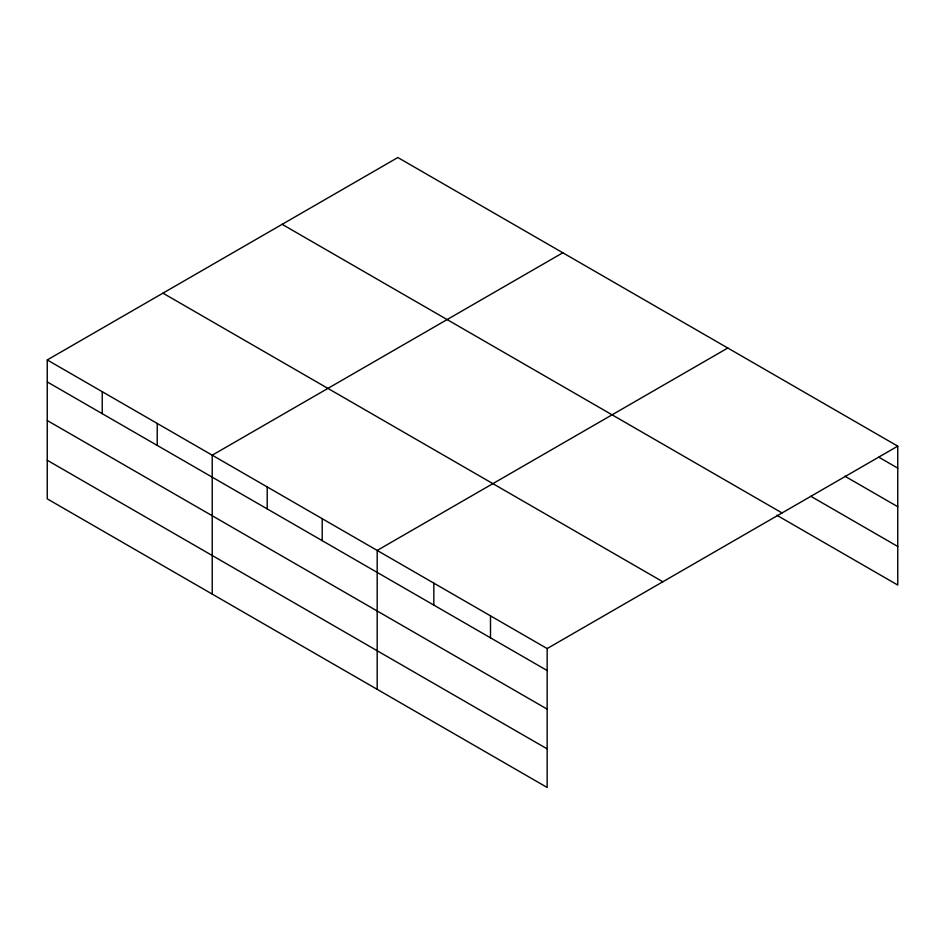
<?xml version="1.0" encoding="UTF-8"?>
<svg xmlns="http://www.w3.org/2000/svg" width="945" height="945" viewBox="0 0 945 945"><rect width="100%" height="100%" fill="white"/><g stroke="black" fill="none" stroke-linecap="round" stroke-linejoin="round"><path stroke-width="1.42" d="M47.25 359.95L547.155 648.565L547.155 787.468L47.25 498.854L47.25 359.95L397.845 157.531L897.75 446.146L897.75 585.049L776.884 515.273M562.818 252.776L212.223 455.195L212.223 594.086M727.78 348.02L377.185 550.439L377.185 689.33M547.155 648.565L897.75 446.146M878.862 457.226L897.75 468.129M844.865 476.185L897.75 506.709M810.881 496.314L897.75 546.47M282.153 224.331L782.058 512.946M162.942 293.151L662.847 581.766M47.25 381.922L547.155 670.537M47.25 420.513L547.155 709.128M47.25 460.262L547.155 748.877M490.502 615.856L490.502 637.828M433.838 583.148L433.838 605.119M322.198 518.687L322.198 540.658M267.211 486.947L267.211 508.918M157.224 423.443L157.224 445.414M102.237 391.702L102.237 413.674"/></g></svg>
